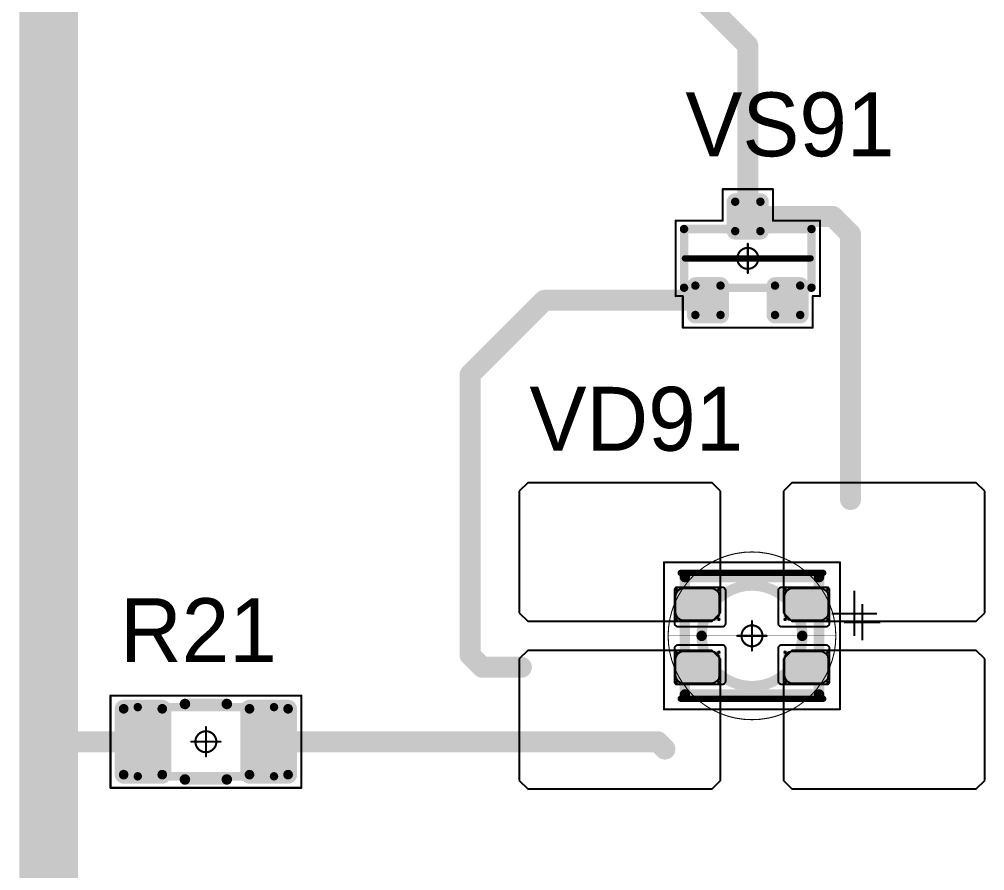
# Model space of a CAD drawing. Header units: millimetres. Extents: x 0 to 400, y 0 to 511.
# Drawn here: x 162.62 to 185.65, y 295.9 to 316.2 of the extents above; entities that cross this region are included whole.
import ezdxf

# ---------------------------------------------------------------- set-up
doc = ezdxf.new("R2010")
doc.units = ezdxf.units.MM
for name, color, linetype in [('Mechanical13', 56, 'Continuous'), ('Mechanical15', 56, 'Continuous'), ('Mechanical2', 216, 'Continuous'), ('TopLayer', 1, 'Continuous'), ('TopOverlay', 2, 'Continuous'), ('TopPaste', 8, 'Continuous'), ('TopSolder', 216, 'Continuous')]:
    doc.layers.add(name, color=color, linetype=linetype)

# ---------------------------------------------------------------- blocks, each defined once
blk = doc.blocks.new('SOT23_506')
at = {"layer": 'Mechanical13', "const_width": 0.2}
for points in [[(-0.7, 1.52), (0.7, 1.52)], [(-0.7, 1.52), (-0.7, -1.52)], [(0.7, 1.52), (0.7, -1.52)], [(-0.7, -1.52), (0.7, -1.52)]]:
    blk.add_lwpolyline(points, dxfattribs=at)
at = {"layer": 'Mechanical13', "const_width": 0.1}
for points in [[(-0.75, 1.52, 1), (-0.65, 1.52, 1)], [(-0.75, 1.52, 1), (-0.65, 1.52, 1)], [(0.65, 1.52, 1), (0.75, 1.52, 1)], [(0.65, 1.52, 1), (0.75, 1.52, 1)], [(-0.75, -1.52, 1), (-0.65, -1.52, 1)], [(-0.75, -1.52, 1), (-0.65, -1.52, 1)], [(0.65, -1.52, 1), (0.75, -1.52, 1)], [(0.65, -1.52, 1), (0.75, -1.52, 1)]]:
    blk.add_lwpolyline(points, format="xyb", close=True, dxfattribs=at)
at = {"layer": 'Mechanical15', "const_width": 0.05}
for points in [[(-0.9, 1.72), (-0.9, 1.55)], [(-0.9, 1.72), (0.9, 1.72)], [(0.9, 1.72), (0.9, 0.6)], [(-1.65, 1.55), (-1.65, -1.55)], [(-1.65, 1.55), (-0.9, 1.55)], [(0.9, 0.6), (1.65, 0.6)], [(1.65, 0.6), (1.65, -0.6)], [(0, 0.35), (0, -0.35)], [(-0.35, 0), (0.35, 0)], [(0.9, -0.6), (1.65, -0.6)], [(0.9, -0.6), (0.9, -1.72)], [(-1.65, -1.55), (-0.9, -1.55)], [(-0.9, -1.55), (-0.9, -1.72)], [(-0.9, -1.72), (0.9, -1.72)]]:
    blk.add_lwpolyline(points, dxfattribs=at)
at = {"layer": 'Mechanical15'}
for points, const_width in [([(-0.913, 1.72, 1), (-0.888, 1.72, 1)], 0.025), ([(-0.913, 1.72, 1), (-0.888, 1.72, 1)], 0.025), ([(0.888, 1.72, 1), (0.913, 1.72, 1)], 0.025), ([(0.888, 1.72, 1), (0.913, 1.72, 1)], 0.025), ([(-1.662, 1.55, 1), (-1.637, 1.55, 1)], 0.025), ([(-1.662, 1.55, 1), (-1.637, 1.55, 1)], 0.025), ([(-0.913, 1.55, 1), (-0.888, 1.55, 1)], 0.025), ([(-0.913, 1.55, 1), (-0.888, 1.55, 1)], 0.025), ([(0.888, 0.6, 1), (0.913, 0.6, 1)], 0.025), ([(0.888, 0.6, 1), (0.913, 0.6, 1)], 0.025), ([(1.637, 0.6, 1), (1.662, 0.6, 1)], 0.025), ([(1.637, 0.6, 1), (1.662, 0.6, 1)], 0.025), ([(0.25, 0, 1), (-0.25, 0, 1)], 0.05), ([(-0.012, 0.35, 1), (0.012, 0.35, 1)], 0.025), ([(-0.362, 0, 1), (-0.337, 0, 1)], 0.025), ([(-0.262, 0, 1), (-0.238, 0, 1)], 0.025), ([(0.238, 0, 1), (0.262, 0, 1)], 0.025), ([(0.337, 0, 1), (0.362, 0, 1)], 0.025), ([(-0.012, -0.35, 1), (0.012, -0.35, 1)], 0.025), ([(0.888, -0.6, 1), (0.913, -0.6, 1)], 0.025), ([(0.888, -0.6, 1), (0.913, -0.6, 1)], 0.025), ([(1.637, -0.6, 1), (1.662, -0.6, 1)], 0.025), ([(1.637, -0.6, 1), (1.662, -0.6, 1)], 0.025), ([(-1.662, -1.55, 1), (-1.637, -1.55, 1)], 0.025), ([(-1.662, -1.55, 1), (-1.637, -1.55, 1)], 0.025), ([(-0.913, -1.55, 1), (-0.888, -1.55, 1)], 0.025), ([(-0.913, -1.55, 1), (-0.888, -1.55, 1)], 0.025), ([(-0.913, -1.72, 1), (-0.888, -1.72, 1)], 0.025), ([(-0.913, -1.72, 1), (-0.888, -1.72, 1)], 0.025), ([(0.888, -1.72, 1), (0.913, -1.72, 1)], 0.025), ([(0.888, -1.72, 1), (0.913, -1.72, 1)], 0.025)]:
    blk.add_lwpolyline(points, format="xyb", close=True, dxfattribs=dict(at, const_width=const_width))
at = {"layer": 'TopLayer', "const_width": 0.1}
for points in [[(-1.4, 1.25, 1), (-1.3, 1.25, 1)], [(-0.7, 1.25, 1), (-0.6, 1.25, 1)], [(-1.4, 0.65, 1), (-1.3, 0.65, 1)], [(-0.7, 0.65, 1), (-0.6, 0.65, 1)], [(0.6, 0.3, 1), (0.7, 0.3, 1)], [(1.3, 0.3, 1), (1.4, 0.3, 1)], [(0.6, -0.3, 1), (0.7, -0.3, 1)], [(1.3, -0.3, 1), (1.4, -0.3, 1)], [(-1.4, -0.65, 1), (-1.3, -0.65, 1)], [(-0.7, -0.65, 1), (-0.6, -0.65, 1)], [(-1.4, -1.25, 1), (-1.3, -1.25, 1)], [(-0.7, -1.25, 1), (-0.6, -1.25, 1)]]:
    blk.add_lwpolyline(points, format="xyb", close=True, dxfattribs=at)
at = {"layer": 'TopLayer'}
for points in [[(-1.45, 1.25), (-1.45, 0.65), (-0.55, 1.25), (-0.55, 0.65)], [(-1.35, 1.35), (-1.35, 0.55), (-0.65, 1.35), (-0.65, 0.55)], [(0.55, 0.3), (0.55, -0.3), (1.45, 0.3), (1.45, -0.3)], [(0.65, 0.4), (0.65, -0.4), (1.35, 0.4), (1.35, -0.4)], [(-1.45, -0.65), (-1.45, -1.25), (-0.55, -0.65), (-0.55, -1.25)], [(-1.35, -0.55), (-1.35, -1.35), (-0.65, -0.55), (-0.65, -1.35)]]:
    blk.add_solid(points, dxfattribs=at)
at = {"layer": 'TopOverlay', "const_width": 0.15}
blk.add_lwpolyline([(0, 1.5), (0, -1.5)], dxfattribs=at)
at = {"layer": 'TopOverlay', "const_width": 0.075}
for points in [[(-0.038, 1.5, 1), (0.038, 1.5, 1)], [(-0.038, -1.5, 1), (0.038, -1.5, 1)]]:
    blk.add_lwpolyline(points, format="xyb", close=True, dxfattribs=at)
at = {"layer": 'TopPaste', "const_width": 0.075}
for points in [[(-1.387, 1.25, 1), (-1.313, 1.25, 1)], [(-0.687, 1.25, 1), (-0.613, 1.25, 1)], [(-1.387, 0.65, 1), (-1.313, 0.65, 1)], [(-0.687, 0.65, 1), (-0.613, 0.65, 1)], [(0.613, 0.3, 1), (0.687, 0.3, 1)], [(1.313, 0.3, 1), (1.387, 0.3, 1)], [(0.613, -0.3, 1), (0.687, -0.3, 1)], [(1.313, -0.3, 1), (1.387, -0.3, 1)], [(-1.387, -0.65, 1), (-1.313, -0.65, 1)], [(-0.687, -0.65, 1), (-0.613, -0.65, 1)], [(-1.387, -1.25, 1), (-1.313, -1.25, 1)], [(-0.687, -1.25, 1), (-0.613, -1.25, 1)]]:
    blk.add_lwpolyline(points, format="xyb", close=True, dxfattribs=at)
at = {"layer": 'TopPaste'}
for points in [[(-1.425, 1.25), (-1.425, 0.65), (-0.575, 1.25), (-0.575, 0.65)], [(-1.35, 1.325), (-1.35, 0.575), (-0.65, 1.325), (-0.65, 0.575)], [(0.575, 0.3), (0.575, -0.3), (1.425, 0.3), (1.425, -0.3)], [(0.65, 0.375), (0.65, -0.375), (1.35, 0.375), (1.35, -0.375)], [(-1.425, -0.65), (-1.425, -1.25), (-0.575, -0.65), (-0.575, -1.25)], [(-1.35, -0.575), (-1.35, -1.325), (-0.65, -0.575), (-0.65, -1.325)]]:
    blk.add_solid(points, dxfattribs=at)
at = {"layer": 'TopSolder', "const_width": 0.202}
for points in [[(-1.451, 1.25, 1), (-1.249, 1.25, 1)], [(-0.751, 1.25, 1), (-0.549, 1.25, 1)], [(-1.451, 0.65, 1), (-1.249, 0.65, 1)], [(-0.751, 0.65, 1), (-0.549, 0.65, 1)], [(0.549, 0.3, 1), (0.751, 0.3, 1)], [(1.249, 0.3, 1), (1.451, 0.3, 1)], [(0.549, -0.3, 1), (0.751, -0.3, 1)], [(1.249, -0.3, 1), (1.451, -0.3, 1)], [(-1.451, -0.65, 1), (-1.249, -0.65, 1)], [(-0.751, -0.65, 1), (-0.549, -0.65, 1)], [(-1.451, -1.25, 1), (-1.249, -1.25, 1)], [(-0.751, -1.25, 1), (-0.549, -1.25, 1)]]:
    blk.add_lwpolyline(points, format="xyb", close=True, dxfattribs=at)
at = {"layer": 'TopSolder'}
for points in [[(-1.35, 1.452), (-1.35, 0.448), (-0.65, 1.452), (-0.65, 0.448)], [(-1.552, 1.25), (-1.552, 0.65), (-0.448, 1.25), (-0.448, 0.65)], [(0.65, 0.502), (0.65, -0.502), (1.35, 0.502), (1.35, -0.502)], [(0.448, 0.3), (0.448, -0.3), (1.552, 0.3), (1.552, -0.3)], [(-1.35, -0.448), (-1.35, -1.452), (-0.65, -0.448), (-0.65, -1.452)], [(-1.552, -0.65), (-1.552, -1.25), (-0.448, -0.65), (-0.448, -1.25)]]:
    blk.add_solid(points, dxfattribs=at)
blk = doc.blocks.new('E65F_710')
at = {"layer": 'Mechanical13'}
for p, q in [((2.441, 1.071), (2.441, 0)), ((1.905, 0.536), (2.976, 0.536))]:
    blk.add_line(p, q, dxfattribs=at)
at = {"layer": 'Mechanical13', "const_width": 0.25}
for points in [[(-1.6, -1.4), (-1.6, 1.4)], [(-1.6, 1.4), (1.6, 1.4)], [(1.6, -1.4), (1.6, 1.4)], [(-1.6, -1.4), (1.6, -1.4)]]:
    blk.add_lwpolyline(points, dxfattribs=at)
at = {"layer": 'Mechanical13'}
for points, const_width in [([(-1.663, 1.4, 1), (-1.538, 1.4, 1)], 0.125), ([(-1.663, 1.4, 1), (-1.538, 1.4, 1)], 0.125), ([(1.537, 1.4, 1), (1.662, 1.4, 1)], 0.125), ([(1.537, 1.4, 1), (1.662, 1.4, 1)], 0.125), ([(1.2, 0, 1), (-1.2, 0, 1)], 0.25), ([(-1.263, 0, 1), (-1.138, 0, 1)], 0.125), ([(1.137, 0, 1), (1.262, 0, 1)], 0.125), ([(-1.663, -1.4, 1), (-1.538, -1.4, 1)], 0.125), ([(-1.663, -1.4, 1), (-1.538, -1.4, 1)], 0.125), ([(1.537, -1.4, 1), (1.662, -1.4, 1)], 0.125), ([(1.537, -1.4, 1), (1.662, -1.4, 1)], 0.125)]:
    blk.add_lwpolyline(points, format="xyb", close=True, dxfattribs=dict(at, const_width=const_width))
at = {"layer": 'Mechanical15', "const_width": 0.05}
for points in [[(-2.1, 1.75), (2.1, 1.75)], [(-2.1, -1.75), (-2.1, 1.75)], [(2.1, -1.75), (2.1, 1.75)], [(0, -0.35), (0, 0.35)], [(0, -0.35), (0, 0.35)], [(-0.35, 0), (0.35, 0)], [(-0.35, 0), (0.35, 0)], [(-2.1, -1.75), (2.1, -1.75)]]:
    blk.add_lwpolyline(points, dxfattribs=at)
at = {"layer": 'Mechanical15'}
for points, const_width in [([(-2.113, 1.75, 1), (-2.088, 1.75, 1)], 0.025), ([(-2.113, 1.75, 1), (-2.088, 1.75, 1)], 0.025), ([(2.087, 1.75, 1), (2.112, 1.75, 1)], 0.025), ([(2.087, 1.75, 1), (2.112, 1.75, 1)], 0.025), ([(0.25, 0, 1), (-0.25, 0, 1)], 0.05), ([(0.25, 0, 1), (-0.25, 0, 1)], 0.05), ([(-0.013, 0.35, 1), (0.012, 0.35, 1)], 0.025), ([(-0.013, 0.35, 1), (0.012, 0.35, 1)], 0.025), ([(-0.363, 0, 1), (-0.338, 0, 1)], 0.025), ([(-0.363, 0, 1), (-0.338, 0, 1)], 0.025), ([(-0.263, 0, 1), (-0.238, 0, 1)], 0.025), ([(-0.263, 0, 1), (-0.238, 0, 1)], 0.025), ([(0.237, 0, 1), (0.262, 0, 1)], 0.025), ([(0.237, 0, 1), (0.262, 0, 1)], 0.025), ([(0.337, 0, 1), (0.362, 0, 1)], 0.025), ([(0.337, 0, 1), (0.362, 0, 1)], 0.025), ([(-0.013, -0.35, 1), (0.012, -0.35, 1)], 0.025), ([(-0.013, -0.35, 1), (0.012, -0.35, 1)], 0.025), ([(-2.113, -1.75, 1), (-2.088, -1.75, 1)], 0.025), ([(-2.113, -1.75, 1), (-2.088, -1.75, 1)], 0.025), ([(2.087, -1.75, 1), (2.112, -1.75, 1)], 0.025), ([(2.087, -1.75, 1), (2.112, -1.75, 1)], 0.025)]:
    blk.add_lwpolyline(points, format="xyb", close=True, dxfattribs=dict(at, const_width=const_width))
at = {"layer": 'TopLayer'}
for p, q in [((-5.35, 3.65), (-5.55, 3.45)), ((-0.95, 3.65), (-5.35, 3.65)), ((-5.35, 3.65), (-5.35, 3.65)), ((-0.75, 3.45), (-0.95, 3.65)), ((0.95, 3.65), (0.75, 3.45)), ((5.35, 3.65), (0.95, 3.65)), ((0.95, 3.65), (0.95, 3.65)), ((5.55, 3.45), (5.35, 3.65)), ((-5.55, 3.45), (-5.55, 3.45)), ((-5.55, 3.45), (-5.55, 0.55)), ((-0.75, 0.55), (-0.75, 3.45)), ((0.75, 3.45), (0.75, 3.45)), ((0.75, 3.45), (0.75, 0.55)), ((5.55, 0.55), (5.55, 3.45)), ((-5.55, 0.55), (-5.35, 0.35)), ((-0.95, 0.35), (-0.75, 0.55)), ((0.75, 0.55), (0.95, 0.35)), ((5.35, 0.35), (5.55, 0.55)), ((-5.35, 0.35), (-0.95, 0.35)), ((0.95, 0.35), (5.35, 0.35)), ((-5.35, -0.35), (-5.55, -0.55)), ((-0.95, -0.35), (-5.35, -0.35)), ((-5.35, -0.35), (-5.35, -0.35)), ((-0.75, -0.55), (-0.95, -0.35)), ((0.95, -0.35), (0.75, -0.55)), ((5.35, -0.35), (0.95, -0.35)), ((0.95, -0.35), (0.95, -0.35)), ((5.55, -0.55), (5.35, -0.35)), ((-5.55, -0.55), (-5.55, -0.55)), ((-5.55, -0.55), (-5.55, -3.45)), ((-0.75, -3.45), (-0.75, -0.55)), ((0.75, -0.55), (0.75, -0.55)), ((0.75, -0.55), (0.75, -3.45)), ((5.55, -3.45), (5.55, -0.55)), ((-5.55, -3.45), (-5.35, -3.65)), ((-0.95, -3.65), (-0.75, -3.45)), ((0.75, -3.45), (0.95, -3.65)), ((5.35, -3.65), (5.55, -3.45)), ((-5.35, -3.65), (-0.95, -3.65)), ((0.95, -3.65), (5.35, -3.65))]:
    blk.add_line(p, q, dxfattribs=at)
at = {"layer": 'TopLayer', "const_width": 0.04}
for points in [[(-1.83, 1.11, 1), (-1.79, 1.11, 1)], [(-0.81, 1.11, 1), (-0.77, 1.11, 1)], [(0.77, 1.11, 1), (0.81, 1.11, 1)], [(1.79, 1.11, 1), (1.83, 1.11, 1)], [(-1.83, 0.39, 1), (-1.79, 0.39, 1)], [(-0.81, 0.39, 1), (-0.77, 0.39, 1)], [(0.77, 0.39, 1), (0.81, 0.39, 1)], [(1.79, 0.39, 1), (1.83, 0.39, 1)], [(-1.83, -0.39, 1), (-1.79, -0.39, 1)], [(-0.81, -0.39, 1), (-0.77, -0.39, 1)], [(0.77, -0.39, 1), (0.81, -0.39, 1)], [(1.79, -0.39, 1), (1.83, -0.39, 1)], [(-1.83, -1.11, 1), (-1.79, -1.11, 1)], [(-0.81, -1.11, 1), (-0.77, -1.11, 1)], [(0.77, -1.11, 1), (0.81, -1.11, 1)], [(1.79, -1.11, 1), (1.83, -1.11, 1)]]:
    blk.add_lwpolyline(points, format="xyb", close=True, dxfattribs=at)
at = {"layer": 'TopLayer'}
for points in [[(-1.85, 1.11), (-1.85, 0.39), (-0.75, 1.11), (-0.75, 0.39)], [(-1.81, 1.15), (-1.81, 0.35), (-0.79, 1.15), (-0.79, 0.35)], [(0.75, 1.11), (0.75, 0.39), (1.85, 1.11), (1.85, 0.39)], [(0.79, 1.15), (0.79, 0.35), (1.81, 1.15), (1.81, 0.35)], [(-1.85, -0.39), (-1.85, -1.11), (-0.75, -0.39), (-0.75, -1.11)], [(-1.81, -0.35), (-1.81, -1.15), (-0.79, -0.35), (-0.79, -1.15)], [(0.75, -0.39), (0.75, -1.11), (1.85, -0.39), (1.85, -1.11)], [(0.79, -0.35), (0.79, -1.15), (1.81, -0.35), (1.81, -1.15)]]:
    blk.add_solid(points, dxfattribs=at)
at = {"layer": 'TopOverlay'}
for p, q in [((2.628, 0.757), (2.628, -0.1)), ((2.2, 0.328), (3.057, 0.328))]:
    blk.add_line(p, q, dxfattribs=at)
at = {"layer": 'TopOverlay', "const_width": 0.15}
for points in [[(-1.7, 1.5), (1.7, 1.5)], [(-1.7, -1.5), (1.7, -1.5)]]:
    blk.add_lwpolyline(points, dxfattribs=at)
at = {"layer": 'TopOverlay', "const_width": 0.075}
for points in [[(-1.738, 1.5, 1), (-1.663, 1.5, 1)], [(1.662, 1.5, 1), (1.737, 1.5, 1)], [(-1.738, -1.5, 1), (-1.663, -1.5, 1)], [(1.662, -1.5, 1), (1.737, -1.5, 1)]]:
    blk.add_lwpolyline(points, format="xyb", close=True, dxfattribs=at)
at = {"layer": 'TopPaste'}
for p, q in [((-1.814, 1.011), (-1.829, 0.938)), ((-1.829, 0.938), (-1.829, 0.563)), ((-1.773, 1.073), (-1.814, 1.011)), ((-1.711, 1.114), (-1.773, 1.073)), ((-1.638, 1.129), (-1.711, 1.114)), ((-0.963, 1.129), (-1.638, 1.129)), ((-0.889, 1.114), (-0.963, 1.129)), ((-0.827, 1.073), (-0.889, 1.114)), ((-0.786, 1.011), (-0.827, 1.073)), ((-0.771, 0.938), (-0.786, 1.011)), ((-0.771, 0.563), (-0.771, 0.938)), ((0.786, 1.011), (0.771, 0.938)), ((0.771, 0.938), (0.771, 0.563)), ((0.827, 1.073), (0.786, 1.011)), ((0.889, 1.114), (0.827, 1.073)), ((0.962, 1.129), (0.889, 1.114)), ((1.637, 1.129), (0.962, 1.129)), ((1.711, 1.114), (1.637, 1.129)), ((1.773, 1.073), (1.711, 1.114)), ((1.814, 1.011), (1.773, 1.073)), ((1.829, 0.938), (1.814, 1.011)), ((1.829, 0.563), (1.829, 0.938)), ((-1.829, 0.563), (-1.814, 0.489)), ((-1.814, 0.489), (-1.773, 0.427)), ((-0.827, 0.427), (-0.786, 0.489)), ((-0.786, 0.489), (-0.771, 0.563)), ((0.771, 0.563), (0.786, 0.489)), ((0.786, 0.489), (0.827, 0.427)), ((1.773, 0.427), (1.814, 0.489)), ((1.814, 0.489), (1.829, 0.563)), ((-1.773, 0.427), (-1.711, 0.386)), ((-1.711, 0.386), (-1.638, 0.371)), ((-1.638, 0.371), (-0.963, 0.371)), ((-0.963, 0.371), (-0.889, 0.386)), ((-0.889, 0.386), (-0.827, 0.427)), ((0.827, 0.427), (0.889, 0.386)), ((0.889, 0.386), (0.962, 0.371)), ((0.962, 0.371), (1.637, 0.371)), ((1.637, 0.371), (1.711, 0.386)), ((1.711, 0.386), (1.773, 0.427)), ((-1.773, -0.427), (-1.814, -0.489)), ((-1.711, -0.386), (-1.773, -0.427)), ((-1.638, -0.371), (-1.711, -0.386)), ((-0.963, -0.371), (-1.638, -0.371)), ((-0.889, -0.386), (-0.963, -0.371)), ((-0.827, -0.427), (-0.889, -0.386)), ((-0.786, -0.489), (-0.827, -0.427)), ((0.827, -0.427), (0.786, -0.489)), ((0.889, -0.386), (0.827, -0.427)), ((0.962, -0.371), (0.889, -0.386)), ((1.637, -0.371), (0.962, -0.371)), ((1.711, -0.386), (1.637, -0.371)), ((1.773, -0.427), (1.711, -0.386)), ((1.814, -0.489), (1.773, -0.427)), ((-1.814, -0.489), (-1.829, -0.563)), ((-1.829, -0.563), (-1.829, -0.938)), ((-0.771, -0.563), (-0.786, -0.489)), ((-0.771, -0.938), (-0.771, -0.563)), ((0.786, -0.489), (0.771, -0.563)), ((0.771, -0.563), (0.771, -0.938)), ((1.829, -0.563), (1.814, -0.489)), ((1.829, -0.938), (1.829, -0.563)), ((-1.829, -0.938), (-1.814, -1.011)), ((-1.814, -1.011), (-1.773, -1.073)), ((-1.773, -1.073), (-1.711, -1.114)), ((-1.711, -1.114), (-1.638, -1.129)), ((-1.638, -1.129), (-0.963, -1.129)), ((-0.963, -1.129), (-0.889, -1.114)), ((-0.889, -1.114), (-0.827, -1.073)), ((-0.827, -1.073), (-0.786, -1.011)), ((-0.786, -1.011), (-0.771, -0.938)), ((0.771, -0.938), (0.786, -1.011)), ((0.786, -1.011), (0.827, -1.073)), ((0.827, -1.073), (0.889, -1.114)), ((0.889, -1.114), (0.962, -1.129)), ((0.962, -1.129), (1.637, -1.129)), ((1.637, -1.129), (1.711, -1.114)), ((1.711, -1.114), (1.773, -1.073)), ((1.773, -1.073), (1.814, -1.011)), ((1.814, -1.011), (1.829, -0.938))]:
    blk.add_line(p, q, dxfattribs=at)
at = {"layer": 'TopSolder'}
for p, q in [((-1.842, 1.129), (-1.85, 1.111)), ((-1.85, 1.111), (-1.85, 1.101)), ((-1.85, 1.101), (-1.85, 1.101)), ((-1.85, 1.101), (-1.85, 0.301)), ((-1.828, 1.143), (-1.842, 1.129)), ((-1.81, 1.151), (-1.828, 1.143)), ((-1.8, 1.151), (-1.81, 1.151)), ((-0.7, 1.151), (-1.8, 1.151)), ((-0.685, 1.151), (-0.7, 1.151)), ((-0.7, 1.151), (-0.7, 1.151)), ((-0.658, 1.139), (-0.685, 1.151)), ((-0.636, 1.118), (-0.658, 1.139)), ((-0.625, 1.09), (-0.636, 1.118)), ((-0.625, 1.076), (-0.625, 1.09)), ((-0.625, 0.301), (-0.625, 1.076)), ((0.636, 1.118), (0.625, 1.09)), ((0.625, 1.09), (0.625, 1.076)), ((0.625, 1.076), (0.625, 1.076)), ((0.625, 1.076), (0.625, 0.301)), ((0.657, 1.139), (0.636, 1.118)), ((0.685, 1.151), (0.657, 1.139)), ((0.7, 1.151), (0.685, 1.151)), ((1.8, 1.151), (0.7, 1.151)), ((1.81, 1.151), (1.8, 1.151)), ((1.8, 1.151), (1.8, 1.151)), ((1.828, 1.143), (1.81, 1.151)), ((1.842, 1.129), (1.828, 1.143)), ((1.85, 1.111), (1.842, 1.129)), ((1.85, 1.101), (1.85, 1.111)), ((1.85, 0.301), (1.85, 1.101)), ((-1.85, 0.301), (-1.85, 0.286)), ((-1.85, 0.286), (-1.839, 0.258)), ((-1.839, 0.258), (-1.818, 0.237)), ((-1.818, 0.237), (-1.79, 0.226)), ((-0.685, 0.226), (-0.658, 0.237)), ((-0.658, 0.237), (-0.636, 0.258)), ((-0.636, 0.258), (-0.625, 0.286)), ((-0.625, 0.286), (-0.625, 0.301)), ((-0.625, 0.301), (-0.625, 0.301)), ((0.625, 0.301), (0.625, 0.286)), ((0.625, 0.286), (0.636, 0.258)), ((0.636, 0.258), (0.657, 0.237)), ((0.657, 0.237), (0.685, 0.226)), ((1.79, 0.226), (1.817, 0.237)), ((1.817, 0.237), (1.839, 0.258)), ((1.839, 0.258), (1.85, 0.286)), ((1.85, 0.286), (1.85, 0.301)), ((1.85, 0.301), (1.85, 0.301)), ((-1.79, 0.226), (-1.775, 0.226)), ((-1.775, 0.226), (-1.775, 0.226)), ((-1.775, 0.226), (-0.7, 0.226)), ((-0.7, 0.226), (-0.685, 0.226)), ((0.685, 0.226), (0.7, 0.226)), ((0.7, 0.226), (0.7, 0.226)), ((0.7, 0.226), (1.775, 0.226)), ((1.775, 0.226), (1.79, 0.226)), ((-1.79, -0.224), (-1.818, -0.236)), ((-1.775, -0.224), (-1.79, -0.224)), ((-0.7, -0.224), (-1.775, -0.224)), ((-0.685, -0.224), (-0.7, -0.224)), ((-0.7, -0.224), (-0.7, -0.224)), ((-0.658, -0.236), (-0.685, -0.224)), ((0.685, -0.224), (0.657, -0.236)), ((0.7, -0.224), (0.685, -0.224)), ((1.775, -0.224), (0.7, -0.224)), ((1.79, -0.224), (1.775, -0.224)), ((1.775, -0.224), (1.775, -0.224)), ((1.817, -0.236), (1.79, -0.224)), ((-1.839, -0.257), (-1.85, -0.285)), ((-1.85, -0.285), (-1.85, -0.299)), ((-1.85, -0.299), (-1.85, -0.299)), ((-1.85, -0.299), (-1.85, -1.099)), ((-1.818, -0.236), (-1.839, -0.257)), ((-0.636, -0.257), (-0.658, -0.236)), ((-0.625, -0.285), (-0.636, -0.257)), ((-0.625, -0.299), (-0.625, -0.285)), ((-0.625, -1.074), (-0.625, -0.299)), ((0.636, -0.257), (0.625, -0.285)), ((0.625, -0.285), (0.625, -0.299)), ((0.625, -0.299), (0.625, -0.299)), ((0.625, -0.299), (0.625, -1.074)), ((0.657, -0.236), (0.636, -0.257)), ((1.839, -0.257), (1.817, -0.236)), ((1.85, -0.285), (1.839, -0.257)), ((1.85, -0.299), (1.85, -0.285)), ((1.85, -1.099), (1.85, -0.299)), ((-1.85, -1.099), (-1.85, -1.109)), ((-1.85, -1.109), (-1.842, -1.128)), ((-1.842, -1.128), (-1.828, -1.142)), ((-1.828, -1.142), (-1.81, -1.149)), ((-1.81, -1.149), (-1.8, -1.149)), ((-1.8, -1.149), (-0.7, -1.149)), ((-1.8, -1.149), (-1.8, -1.149)), ((-0.7, -1.149), (-0.685, -1.149)), ((-0.685, -1.149), (-0.658, -1.138)), ((-0.658, -1.138), (-0.636, -1.117)), ((-0.636, -1.117), (-0.625, -1.089)), ((-0.625, -1.089), (-0.625, -1.074)), ((-0.625, -1.074), (-0.625, -1.074)), ((0.625, -1.074), (0.625, -1.089)), ((0.625, -1.089), (0.636, -1.117)), ((0.636, -1.117), (0.657, -1.138)), ((0.657, -1.138), (0.685, -1.149)), ((0.685, -1.149), (0.7, -1.149)), ((0.7, -1.149), (1.8, -1.149)), ((0.7, -1.149), (0.7, -1.149)), ((1.8, -1.149), (1.81, -1.149)), ((1.81, -1.149), (1.828, -1.142)), ((1.828, -1.142), (1.842, -1.128)), ((1.842, -1.128), (1.85, -1.109)), ((1.85, -1.109), (1.85, -1.099)), ((1.85, -1.099), (1.85, -1.099))]:
    blk.add_line(p, q, dxfattribs=at)
blk = doc.blocks.new('RC1206S_825')
at = {"layer": 'Mechanical13', "const_width": 0.2}
for points in [[(-1.625, 0.825), (-1.625, -0.825)], [(1.625, 0.825), (-1.625, 0.825)], [(1.625, 0.825), (1.625, -0.825)], [(1.625, -0.825), (-1.625, -0.825)]]:
    blk.add_lwpolyline(points, dxfattribs=at)
at = {"layer": 'Mechanical13', "const_width": 0.1}
for points in [[(-1.675, 0.825, 1), (-1.575, 0.825, 1)], [(-1.675, 0.825, 1), (-1.575, 0.825, 1)], [(1.575, 0.825, 1), (1.675, 0.825, 1)], [(1.575, 0.825, 1), (1.675, 0.825, 1)], [(-1.675, -0.825, 1), (-1.575, -0.825, 1)], [(-1.675, -0.825, 1), (-1.575, -0.825, 1)], [(1.575, -0.825, 1), (1.675, -0.825, 1)], [(1.575, -0.825, 1), (1.675, -0.825, 1)]]:
    blk.add_lwpolyline(points, format="xyb", close=True, dxfattribs=at)
at = {"layer": 'Mechanical15', "const_width": 0.05}
for points in [[(-2.275, 1.1), (-2.275, -1.1)], [(2.275, 1.1), (-2.275, 1.1)], [(2.275, 1.1), (2.275, -1.1)], [(0, 0.35), (0, -0.35)], [(0.35, 0), (-0.35, 0)], [(2.275, -1.1), (-2.275, -1.1)]]:
    blk.add_lwpolyline(points, dxfattribs=at)
at = {"layer": 'Mechanical15'}
for points, const_width in [([(-2.287, 1.1, 1), (-2.262, 1.1, 1)], 0.025), ([(-2.287, 1.1, 1), (-2.262, 1.1, 1)], 0.025), ([(2.262, 1.1, 1), (2.287, 1.1, 1)], 0.025), ([(2.262, 1.1, 1), (2.287, 1.1, 1)], 0.025), ([(0.25, 0, 1), (-0.25, 0, 1)], 0.05), ([(-0.012, 0.35, 1), (0.012, 0.35, 1)], 0.025), ([(-0.362, 0, 1), (-0.337, 0, 1)], 0.025), ([(-0.262, 0, 1), (-0.238, 0, 1)], 0.025), ([(0.238, 0, 1), (0.262, 0, 1)], 0.025), ([(0.337, 0, 1), (0.362, 0, 1)], 0.025), ([(-0.012, -0.35, 1), (0.012, -0.35, 1)], 0.025), ([(-2.287, -1.1, 1), (-2.262, -1.1, 1)], 0.025), ([(-2.287, -1.1, 1), (-2.262, -1.1, 1)], 0.025), ([(2.262, -1.1, 1), (2.287, -1.1, 1)], 0.025), ([(2.262, -1.1, 1), (2.287, -1.1, 1)], 0.025)]:
    blk.add_lwpolyline(points, format="xyb", close=True, dxfattribs=dict(at, const_width=const_width))
at = {"layer": 'TopLayer', "const_width": 0.115}
for points in [[(-2.018, 0.785, 1), (-1.903, 0.785, 1)], [(-1.098, 0.785, 1), (-0.983, 0.785, 1)], [(0.983, 0.785, 1), (1.098, 0.785, 1)], [(1.903, 0.785, 1), (2.018, 0.785, 1)], [(-2.018, -0.785, 1), (-1.903, -0.785, 1)], [(-1.098, -0.785, 1), (-0.983, -0.785, 1)], [(0.983, -0.785, 1), (1.098, -0.785, 1)], [(1.903, -0.785, 1), (2.018, -0.785, 1)]]:
    blk.add_lwpolyline(points, format="xyb", close=True, dxfattribs=at)
at = {"layer": 'TopLayer'}
for points in [[(-2.075, -0.785), (-0.925, -0.785), (-2.075, 0.785), (-0.925, 0.785)], [(-1.96, -0.9), (-1.04, -0.9), (-1.96, 0.9), (-1.04, 0.9)], [(0.925, -0.785), (2.075, -0.785), (0.925, 0.785), (2.075, 0.785)], [(1.04, -0.9), (1.96, -0.9), (1.04, 0.9), (1.96, 0.9)]]:
    blk.add_solid(points, dxfattribs=at)
at = {"layer": 'TopOverlay', "const_width": 0.25}
for points in [[(0.5, 0.9), (-0.5, 0.9)], [(0.5, -0.9), (-0.5, -0.9)]]:
    blk.add_lwpolyline(points, dxfattribs=at)
at = {"layer": 'TopOverlay', "const_width": 0.125}
for points in [[(-0.562, 0.9, 1), (-0.437, 0.9, 1)], [(0.437, 0.9, 1), (0.562, 0.9, 1)], [(-0.562, -0.9, 1), (-0.437, -0.9, 1)], [(0.437, -0.9, 1), (0.562, -0.9, 1)]]:
    blk.add_lwpolyline(points, format="xyb", close=True, dxfattribs=at)
at = {"layer": 'TopPaste', "const_width": 0.09}
for points in [[(-2.005, 0.785, 1), (-1.915, 0.785, 1)], [(-1.085, 0.785, 1), (-0.995, 0.785, 1)], [(0.995, 0.785, 1), (1.085, 0.785, 1)], [(1.915, 0.785, 1), (2.005, 0.785, 1)], [(-2.005, -0.785, 1), (-1.915, -0.785, 1)], [(-1.085, -0.785, 1), (-0.995, -0.785, 1)], [(0.995, -0.785, 1), (1.085, -0.785, 1)], [(1.915, -0.785, 1), (2.005, -0.785, 1)]]:
    blk.add_lwpolyline(points, format="xyb", close=True, dxfattribs=at)
at = {"layer": 'TopPaste'}
for points in [[(-2.05, -0.785), (-0.95, -0.785), (-2.05, 0.785), (-0.95, 0.785)], [(-1.96, -0.875), (-1.04, -0.875), (-1.96, 0.875), (-1.04, 0.875)], [(0.95, -0.785), (2.05, -0.785), (0.95, 0.785), (2.05, 0.785)], [(1.04, -0.875), (1.96, -0.875), (1.04, 0.875), (1.96, 0.875)]]:
    blk.add_solid(points, dxfattribs=at)
at = {"layer": 'TopSolder', "const_width": 0.215}
for points in [[(-2.068, 0.785, 1), (-1.853, 0.785, 1)], [(-1.148, 0.785, 1), (-0.933, 0.785, 1)], [(0.933, 0.785, 1), (1.148, 0.785, 1)], [(1.853, 0.785, 1), (2.068, 0.785, 1)], [(-2.068, -0.785, 1), (-1.853, -0.785, 1)], [(-1.148, -0.785, 1), (-0.933, -0.785, 1)], [(0.933, -0.785, 1), (1.148, -0.785, 1)], [(1.853, -0.785, 1), (2.068, -0.785, 1)]]:
    blk.add_lwpolyline(points, format="xyb", close=True, dxfattribs=at)
at = {"layer": 'TopSolder'}
for points in [[(-1.96, -1), (-1.04, -1), (-1.96, 1), (-1.04, 1)], [(1.04, -1), (1.96, -1), (1.04, 1), (1.96, 1)], [(-2.175, -0.785), (-0.825, -0.785), (-2.175, 0.785), (-0.825, 0.785)], [(0.825, -0.785), (2.175, -0.785), (0.825, 0.785), (2.175, 0.785)]]:
    blk.add_solid(points, dxfattribs=at)

msp = doc.modelspace()

# ---------------------------------------------------------------- linework, layer by layer
at = {"layer": 'Mechanical2'}
for points, const_width in [([(182.1, 301.5, 1), (178.1, 301.5, 1)], 0.0254), ([(180.1, 303.5, 1), (180.101, 303.5, 1)], 0.0005), ([(178.094, 301.5, 1), (178.107, 301.5, 1)], 0.0127), ([(178.1, 301.5, 1), (178.101, 301.5, 1)], 0.0005), ([(182.094, 301.5, 1), (182.107, 301.5, 1)], 0.0127), ([(182.1, 301.5, 1), (182.101, 301.5, 1)], 0.0005), ([(180.1, 299.5, 1), (180.101, 299.5, 1)], 0.0005)]:
    msp.add_lwpolyline(points, format="xyb", close=True, dxfattribs=dict(at, const_width=const_width))
at = {"layer": 'Mechanical2', "const_width": 0.001}
for points in [[(180.1, 299.5), (180.1, 303.5)], [(178.1, 301.5), (182.1, 301.5)]]:
    msp.add_lwpolyline(points, dxfattribs=at)
at = {"layer": 'TopLayer'}
for points, const_width in [([(163.325, 298.925), (163.325, 358.725)], 1.4), ([(178.7, 316.875), (180, 315.575)], 0.5), ([(180, 311.5), (180, 315.575)], 0.5), ([(180, 311.5), (182.025, 311.5)], 0.5), ([(182.025, 311.5), (182.45, 311.075)], 0.5), ([(182.45, 304.75), (182.45, 311.075)], 0.5), ([(173.375, 307.725), (175.15, 309.5)], 0.5), ([(175.15, 309.5), (179.05, 309.5)], 0.5), ([(173.375, 301.043), (173.375, 307.725)], 0.5), ([(173.375, 301.043), (173.668, 300.75)], 0.5), ([(173.668, 300.75), (174.6, 300.75)], 0.5), ([(163.325, 278.95), (163.325, 298.925)], 1.4), ([(163.325, 298.925), (163.375, 298.975)], 0.5), ([(163.375, 298.975), (165.575, 298.975)], 0.5), ([(168.575, 298.975), (177.85, 298.975)], 0.5), ([(177.85, 298.975), (178.025, 298.8)], 0.5)]:
    msp.add_lwpolyline(points, dxfattribs=dict(at, const_width=const_width))
for points, const_width in [([(179.875, 315.575, 1), (180.125, 315.575, 1)], 0.25), ([(179.875, 315.575, 1), (180.125, 315.575, 1)], 0.25), ([(179.875, 311.5, 1), (180.125, 311.5, 1)], 0.25), ([(179.875, 311.5, 1), (180.125, 311.5, 1)], 0.25), ([(181.9, 311.5, 1), (182.15, 311.5, 1)], 0.25), ([(181.9, 311.5, 1), (182.15, 311.5, 1)], 0.25), ([(182.325, 311.075, 1), (182.575, 311.075, 1)], 0.25), ([(182.325, 311.075, 1), (182.575, 311.075, 1)], 0.25), ([(175.025, 309.5, 1), (175.275, 309.5, 1)], 0.25), ([(175.025, 309.5, 1), (175.275, 309.5, 1)], 0.25), ([(178.925, 309.5, 1), (179.175, 309.5, 1)], 0.25), ([(173.25, 307.725, 1), (173.5, 307.725, 1)], 0.25), ([(173.25, 307.725, 1), (173.5, 307.725, 1)], 0.25), ([(182.325, 304.75, 1), (182.575, 304.75, 1)], 0.25), ([(173.25, 301.043, 1), (173.5, 301.043, 1)], 0.25), ([(173.25, 301.043, 1), (173.5, 301.043, 1)], 0.25), ([(173.543, 300.75, 1), (173.793, 300.75, 1)], 0.25), ([(173.543, 300.75, 1), (173.793, 300.75, 1)], 0.25), ([(174.475, 300.75, 1), (174.725, 300.75, 1)], 0.25), ([(162.975, 298.925, 1), (163.675, 298.925, 1)], 0.7), ([(162.975, 298.925, 1), (163.675, 298.925, 1)], 0.7), ([(163.2, 298.925, 1), (163.45, 298.925, 1)], 0.25), ([(163.25, 298.975, 1), (163.5, 298.975, 1)], 0.25), ([(163.25, 298.975, 1), (163.5, 298.975, 1)], 0.25), ([(165.45, 298.975, 1), (165.7, 298.975, 1)], 0.25), ([(168.45, 298.975, 1), (168.7, 298.975, 1)], 0.25), ([(177.725, 298.975, 1), (177.975, 298.975, 1)], 0.25), ([(177.725, 298.975, 1), (177.975, 298.975, 1)], 0.25), ([(177.9, 298.8, 1), (178.15, 298.8, 1)], 0.25)]:
    msp.add_lwpolyline(points, format="xyb", close=True, dxfattribs=dict(at, const_width=const_width))

# ---------------------------------------------------------------- block references
for name, p, rotation in [('SOT23_506', (180, 310.5), 90), ('E65F_710', (180.1, 301.5), 360), ('RC1206S_825', (167.075, 298.975), 180)]:
    msp.add_blockref(name, p, dxfattribs=dict(rotation=rotation))

# ---------------------------------------------------------------- texts
at = {"layer": 'TopOverlay'}
for s, p in [('VS91', (178.512, 312.933)), ('VD91', (174.793, 305.913)), ('R21', (165.028, 300.872))]:
    msp.add_text(s, height=1.524, dxfattribs=at).set_placement(p)

doc.saveas('drawing.dxf')
